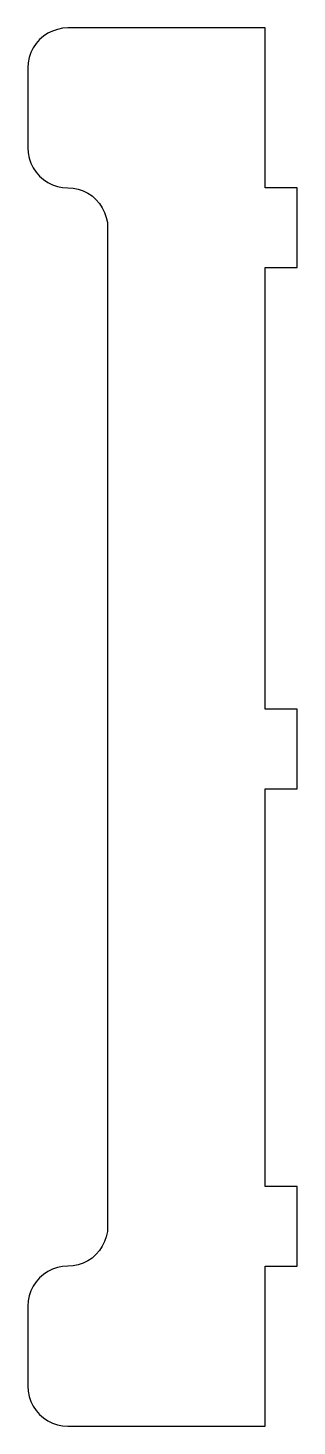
# Model space of a CAD drawing. Header units: metres. Extents: x 1808 to 1875, y 296 to 646.
import ezdxf

# ---------------------------------------------------------------- set-up
doc = ezdxf.new("R2010")
doc.units = ezdxf.units.M

msp = doc.modelspace()

# ---------------------------------------------------------------- linework, layer by layer
at = {"layer": 'pied#1'}
msp.add_polyline3d([(1817.96, 296.33, 79), (1867.46, 296.33, 79), (1867.46, 336.33, 79), (1875.46, 336.33, 79), (1875.46, 356.33, 79), (1867.46, 356.33, 79), (1867.46, 455.85, 79), (1875.46, 455.85, 79), (1875.46, 475.85, 79), (1867.46, 475.85, 79), (1867.46, 586.36, 79), (1875.46, 586.36, 79), (1875.46, 606.36, 79), (1867.46, 606.36, 79), (1867.46, 646.36, 79), (1817.96, 646.36, 79), (1816.66, 646.28, 79), (1815.37, 646.02, 79), (1814.14, 645.6, 79), (1812.96, 645.02, 79), (1811.88, 644.3, 79), (1810.89, 643.44, 79), (1810.03, 642.45, 79), (1809.3, 641.36, 79), (1808.72, 640.19, 79), (1808.3, 638.95, 79), (1808.05, 637.67, 79), (1807.96, 636.36, 79), (1807.96, 616.36, 79), (1808.05, 615.06, 79), (1808.3, 613.78, 79), (1808.72, 612.54, 79), (1809.3, 611.36, 79), (1810.03, 610.28, 79), (1810.89, 609.29, 79), (1811.88, 608.43, 79), (1812.96, 607.7, 79), (1814.14, 607.13, 79), (1815.37, 606.71, 79), (1816.66, 606.45, 79), (1819.27, 606.28, 79), (1820.55, 606.02, 79), (1821.79, 605.6, 79), (1822.96, 605.02, 79), (1824.05, 604.3, 79), (1825.03, 603.44, 79), (1825.9, 602.45, 79), (1826.62, 601.36, 79), (1827.2, 600.19, 79), (1827.62, 598.95, 79), (1827.88, 597.67, 79), (1827.96, 596.36, 79), (1827.96, 346.33, 79), (1827.88, 345.03, 79), (1827.62, 343.74, 79), (1827.2, 342.51, 79), (1826.62, 341.33, 79), (1825.9, 340.24, 79), (1825.03, 339.26, 79), (1824.05, 338.4, 79), (1822.96, 337.67, 79), (1821.79, 337.09, 79), (1820.55, 336.67, 79), (1819.27, 336.42, 79), (1816.66, 336.25, 79), (1815.37, 335.99, 79), (1814.14, 335.57, 79), (1812.96, 334.99, 79), (1811.88, 334.27, 79), (1810.89, 333.4, 79), (1810.03, 332.42, 79), (1809.3, 331.33, 79), (1808.72, 330.16, 79), (1808.3, 328.92, 79), (1808.05, 327.64, 79), (1807.96, 326.33, 79), (1807.96, 306.33, 79), (1808.05, 305.03, 79), (1808.3, 303.74, 79), (1808.72, 302.51, 79), (1809.3, 301.33, 79), (1810.03, 300.24, 79), (1810.89, 299.26, 79), (1811.88, 298.4, 79), (1812.96, 297.67, 79), (1814.14, 297.09, 79), (1815.37, 296.67, 79), (1816.66, 296.42, 79), (1817.96, 296.33, 79)], dxfattribs=at)

doc.saveas('drawing.dxf')
